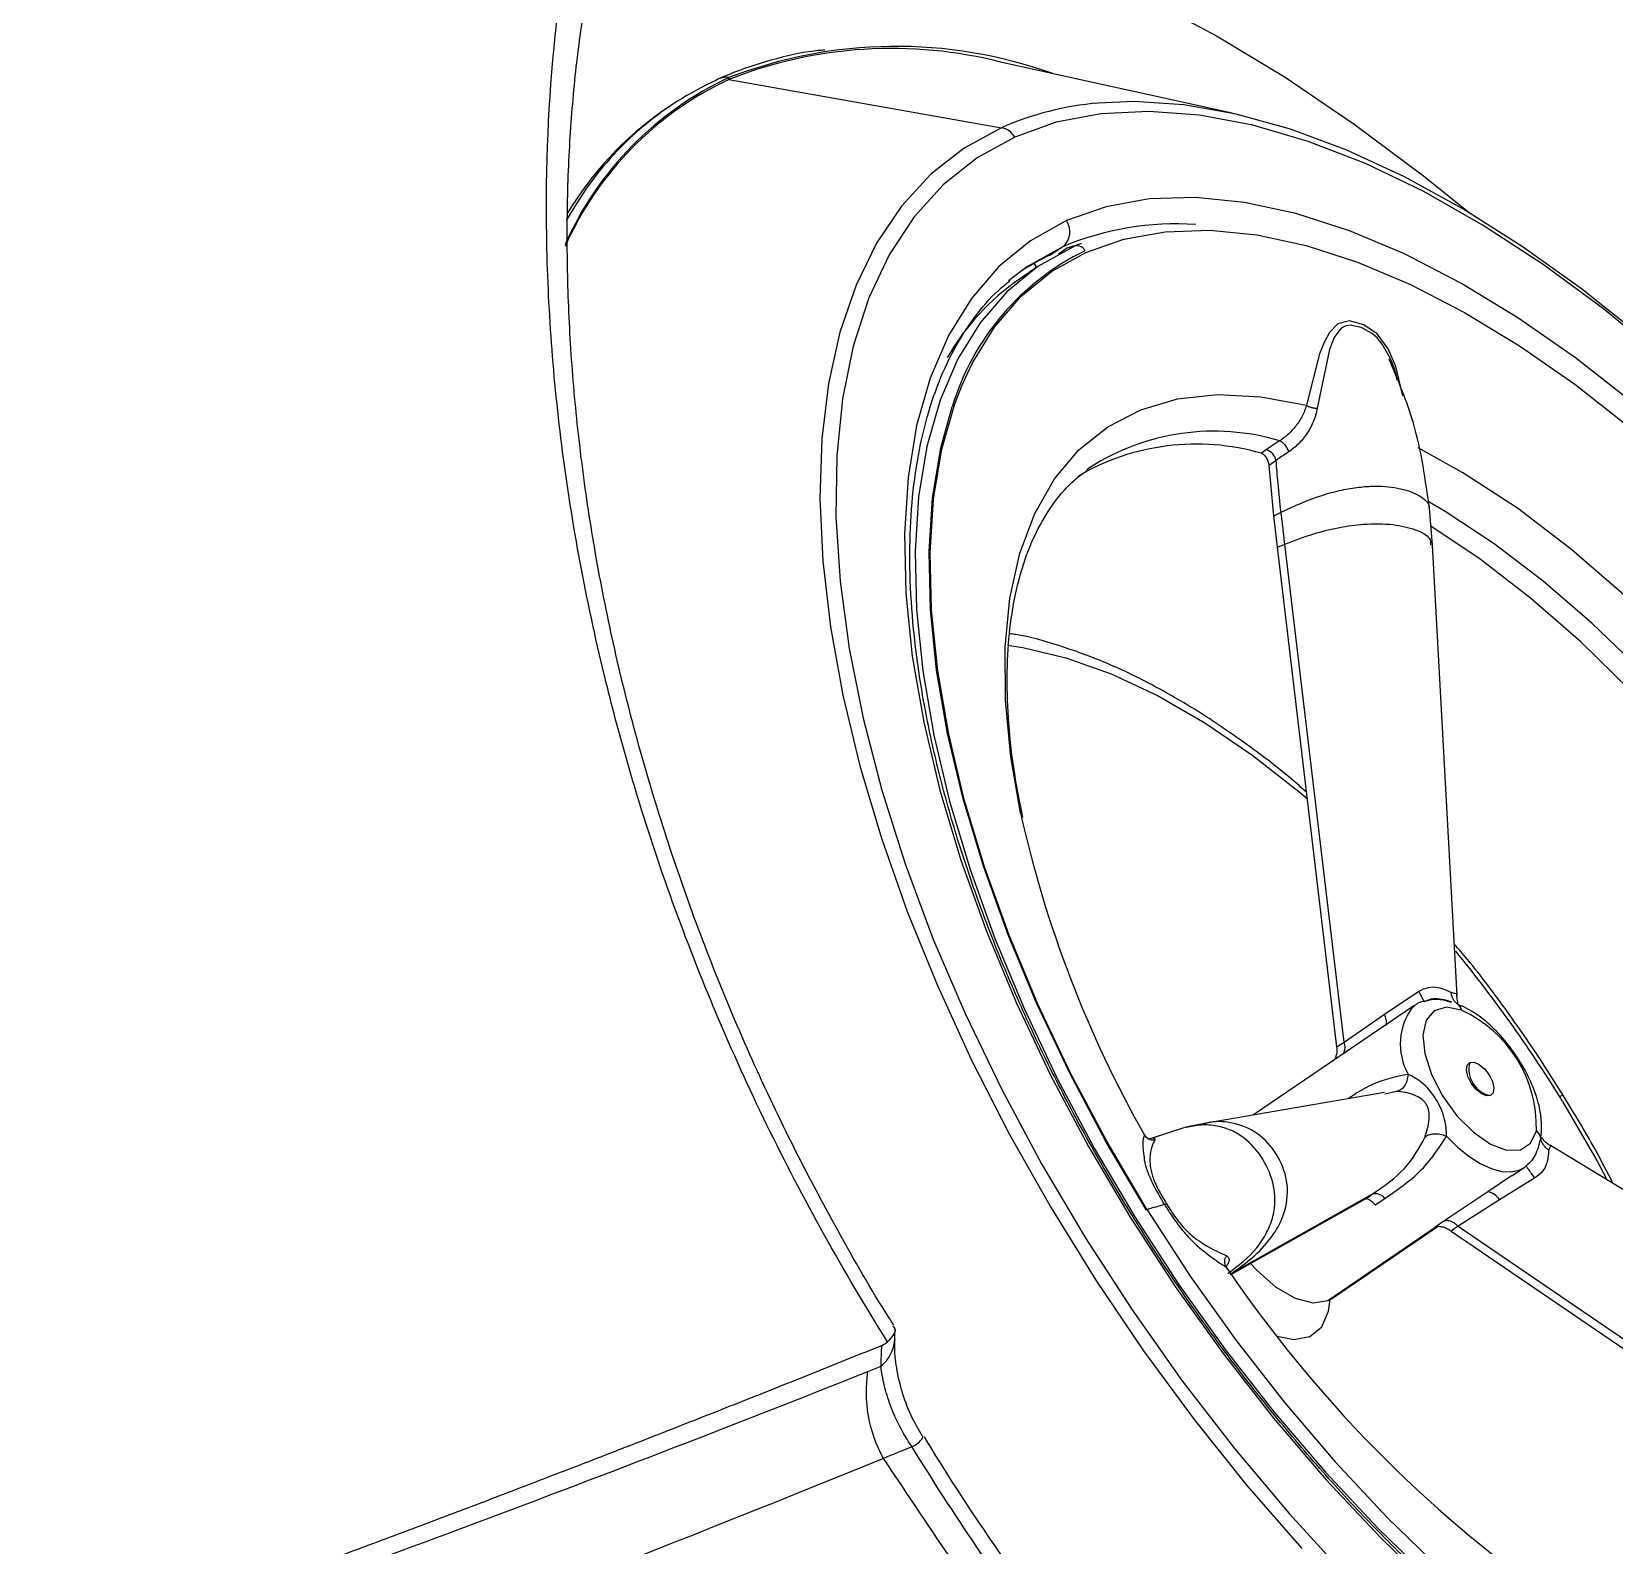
# Model space of a CAD drawing. Extents: x 527 to 611, y 788 to 934.
# Drawn here: x 537.171 to 540.353, y 820.616 to 823.659 of the extents above; entities that cross this region are included whole.
import ezdxf

# ---------------------------------------------------------------- set-up
doc = ezdxf.new("R2010")
doc.units = 0
doc.header["$MEASUREMENT"] = 0
doc.layers.add('1', color=4, linetype='Continuous')
doc.layers.add('GEOMETRY', color=4, linetype='Continuous', lineweight=25)

# ---------------------------------------------------------------- blocks, each defined once
blk = doc.blocks.new('2026_FLASH')
at = {"layer": 'GEOMETRY'}
for p, q in [((12.5055, 20.1811), (12.0421, 20.2833)), ((11.4932, 20.2488), (11.4934, 20.2526)), ((11.4932, 20.2488), (12.0415, 20.1519)), ((11.3723, 20.1936), (11.3625, 20.187)), ((12.1645, 19.9125), (12.1419, 19.8971)), ((12.1741, 19.9102), (12.1562, 19.898)), ((12.1741, 19.9102), (12.2029, 19.9197)), ((12.18, 19.9099), (12.1788, 19.9119)), ((12.1143, 19.8726), (12.0777, 19.8477)), ((12.111, 19.8818), (12.0825, 19.865)), ((12.1067, 19.8795), (12.1119, 19.871)), ((12.111, 19.8818), (12.107, 19.8791)), ((12.6007, 19.5225), (12.5744, 19.5048)), ((12.5744, 19.5048), (12.5637, 19.4972)), ((12.5937, 19.4829), (12.5795, 19.4729)), ((12.2185, 19.4682), (12.2128, 19.464)), ((12.5889, 19.3719), (12.5795, 19.4729)), ((12.5889, 19.3719), (12.6035, 19.3792)), ((12.9077, 19.3125), (12.9019, 19.3869)), ((12.5964, 19.309), (12.5889, 19.3719)), ((12.5964, 19.309), (12.6112, 19.315)), ((12.7159, 18.304), (12.5964, 19.309)), ((12.7302, 18.3138), (12.6112, 19.315)), ((12.9576, 18.4073), (12.9077, 19.3129)), ((12.8112, 18.3701), (12.8804, 18.416)), ((12.8704, 18.3869), (12.548, 18.1672)), ((12.7302, 18.3138), (12.8112, 18.3701)), ((12.9577, 18.3908), (12.9664, 18.386)), ((12.8114, 18.2127), (12.4495, 18.1502)), ((12.8356, 18.2145), (12.8123, 18.2088)), ((12.414, 18.1431), (12.3425, 18.12)), ((12.45, 18.1503), (12.4154, 18.1434)), ((12.327, 18.1294), (12.3288, 18.1269)), ((13.1265, 18.1341), (13.1252, 18.1204)), ((13.9648, 17.609), (13.1452, 18.1056)), ((13.067, 18.045), (13.0193, 18.0129)), ((13.0672, 18.0446), (13.0921, 18.0616)), ((13.0921, 18.0616), (13.0963, 18.0648)), ((13.0193, 18.0129), (12.9325, 17.9548)), ((13.1134, 18.04), (13.0424, 17.9968)), ((12.787, 18.0079), (12.5028, 17.8477)), ((12.7724, 17.9982), (12.5035, 17.8467)), ((12.7927, 17.9865), (12.8124, 17.9995)), ((13.0424, 17.9968), (12.9595, 17.9436)), ((12.9325, 17.9548), (12.9131, 17.9416)), ((12.9175, 17.9435), (12.6976, 17.7937)), ((12.705, 17.7978), (12.9171, 17.9424)), ((12.9452, 17.9338), (13.8155, 17.3409)), ((12.9595, 17.9436), (13.8265, 17.3529)), ((12.4932, 17.8615), (12.4958, 17.8569)), ((12.4965, 17.8573), (12.4945, 17.8592)), ((12.705, 17.7978), (12.6976, 17.7937))]:
    blk.add_line(p, q, dxfattribs=at)
at = {"layer": 'GEOMETRY', "flags": 128}
for points in [[(11.2235, 20.5193), (11.2738, 20.5426), (11.3702, 20.5755), (11.4732, 20.5965), (11.5824, 20.6055), (11.6973, 20.6025), (11.8173, 20.5875), (11.9419, 20.5605), (12.0705, 20.5218), (12.2024, 20.4714), (12.337, 20.4096), (12.4737, 20.3368), (12.6118, 20.2532), (12.7507, 20.1593), (12.8898, 20.0554), (12.9819, 19.9812)], [(13.3719, 19.6887), (13.2516, 19.7877), (13.1307, 19.8769), (13.0101, 19.9556), (12.8906, 20.0234), (12.773, 20.0798), (12.6582, 20.1244), (12.5468, 20.1569), (12.4397, 20.1771), (12.3376, 20.1848), (12.2411, 20.1801), (12.1511, 20.1628), (12.068, 20.1332)], [(13.327, 19.733), (13.2078, 19.828), (13.0883, 19.9134), (12.9693, 19.9887), (12.8515, 20.0533), (12.7357, 20.1068), (12.6227, 20.149), (12.5132, 20.1794), (12.4078, 20.1979), (12.3073, 20.2044), (12.2362, 20.2015)], [(12.0415, 20.1519), (11.9667, 20.1108), (11.8996, 20.0582), (11.8407, 19.9945), (11.7904, 19.9201), (11.7489, 19.8355), (11.7166, 19.7412), (11.6937, 19.6379), (11.6802, 19.5262), (11.6764, 19.4069), (11.6822, 19.2807), (11.6975, 19.1484), (11.7224, 19.0109), (11.7566, 18.8691), (11.7999, 18.7239), (11.852, 18.5763), (11.9125, 18.4272), (11.9812, 18.2775), (12.0575, 18.1283), (12.141, 17.9805), (12.2311, 17.8351), (12.3272, 17.693), (12.4287, 17.5551), (12.535, 17.4224), (12.6453, 17.2956)], [(12.068, 20.1332), (11.9924, 20.0914), (11.9248, 20.0377), (11.8658, 19.9725), (11.8157, 19.8963), (11.7748, 19.8096), (11.7435, 19.7128), (11.7219, 19.6068), (11.7102, 19.4923), (11.7085, 19.3699), (11.7168, 19.2406), (11.735, 19.1053), (11.763, 18.9648), (11.8007, 18.8201), (11.8477, 18.6722), (11.9037, 18.5222), (11.9684, 18.371), (12.0412, 18.2197), (12.1218, 18.0693), (12.2096, 17.9208), (12.3039, 17.7753), (12.4042, 17.6337), (12.5097, 17.4971), (12.6197, 17.3663), (12.7334, 17.2422)], [(11.1997, 20.0191), (11.186, 19.9983), (11.1662, 19.9653)], [(13.3106, 19.5985), (13.1953, 19.6893), (13.0798, 19.7699), (12.965, 19.8397), (12.8517, 19.8982), (12.7409, 19.9449), (12.6334, 19.9796), (12.5299, 20.0018), (12.4313, 20.0115), (12.3383, 20.0086), (12.2517, 19.9931), (12.1721, 19.9651)], [(12.1721, 19.9651), (12.1, 19.9248), (12.0361, 19.8726), (11.9809, 19.8088), (11.9347, 19.734), (11.8978, 19.6486), (11.8707, 19.5534), (11.8535, 19.449), (11.8463, 19.3363), (11.8492, 19.2161), (11.8621, 19.0894), (11.885, 18.957), (11.9177, 18.8201), (11.9599, 18.6795), (12.0113, 18.5366), (12.0716, 18.3922), (12.1402, 18.2475), (12.2166, 18.1036), (12.3003, 17.9616), (12.3907, 17.8226), (12.4869, 17.6877), (12.5884, 17.5578), (12.6943, 17.434), (12.8038, 17.3171), (12.9161, 17.2082)], [(11.9629, 19.6366), (11.983, 19.6791), (12.0274, 19.7511), (12.0804, 19.8123), (12.1418, 19.8625), (12.211, 19.9012), (12.2875, 19.928), (12.3707, 19.9429), (12.46, 19.9457), (12.5547, 19.9364), (12.6541, 19.915), (12.7574, 19.8818), (12.8639, 19.8369), (12.9726, 19.7807), (13.0829, 19.7136), (13.1939, 19.6362), (13.3046, 19.549), (13.4144, 19.4528), (13.5222, 19.3481), (13.6274, 19.2359), (13.7292, 19.1169), (13.8266, 18.9922), (13.9191, 18.8625), (14.0059, 18.729)], [(12.1847, 19.912), (12.1146, 19.8728), (12.0524, 19.822), (11.9986, 19.7599), (11.9536, 19.6871), (11.9178, 19.604), (11.8915, 19.5113), (11.8747, 19.4098), (11.8677, 19.3001), (11.8705, 19.1832), (11.8831, 19.0598), (11.9053, 18.931), (11.9371, 18.7978), (11.9782, 18.661), (12.0283, 18.5219), (12.0869, 18.3814), (12.1536, 18.2406), (12.228, 18.1006), (12.3095, 17.9625), (12.3974, 17.8272), (12.4911, 17.6959), (12.5898, 17.5695), (12.6929, 17.449), (12.7994, 17.3353), (12.9087, 17.2293)], [(12.1645, 19.9125), (12.0939, 19.8731), (12.0556, 19.8439)], [(12.8486, 19.6132), (12.8345, 19.6717), (12.8186, 19.7077), (12.7965, 19.7373), (12.7697, 19.7555), (12.741, 19.7634), (12.7179, 19.7574), (12.7009, 19.74), (12.69, 19.7201), (12.6811, 19.6974), (12.6547, 19.594), (12.6547, 19.594)], [(12.8233, 19.6874), (12.823, 19.6883), (12.8071, 19.717), (12.7975, 19.7288), (12.7869, 19.7381), (12.7645, 19.7501), (12.7423, 19.7548), (12.7323, 19.753), (12.7236, 19.7481), (12.7104, 19.7303), (12.7011, 19.7062), (12.6764, 19.5878), (12.6764, 19.5878)], [(12.3342, 17.9768), (12.2538, 18.1132), (12.1804, 18.2514), (12.1145, 18.3903), (12.0566, 18.529), (12.0072, 18.6663), (11.9667, 18.8013), (11.9353, 18.9328), (11.9133, 19.06), (11.9009, 19.1817), (11.8981, 19.2972), (11.905, 19.4054), (11.9216, 19.5057), (11.9476, 19.5971), (11.9629, 19.6366)], [(12.0797, 18.7745), (12.0601, 18.8871), (12.0493, 19.0008), (12.0487, 19.1075), (12.0585, 19.2063), (12.0785, 19.2963), (12.1085, 19.3764), (12.1482, 19.446), (12.1972, 19.5043), (12.2551, 19.5508), (12.3213, 19.585), (12.3951, 19.6066), (12.4758, 19.6153), (12.5626, 19.6111), (12.6547, 19.594)], [(12.3328, 17.9762), (12.2522, 18.1129), (12.1786, 18.2514), (12.1126, 18.3906), (12.0546, 18.5296), (12.0051, 18.6672), (11.9645, 18.8025), (11.933, 18.9343), (11.911, 19.0617), (11.8986, 19.1837), (11.8958, 19.2994), (11.9027, 19.4078), (11.9193, 19.5083), (11.9423, 19.591)], [(13.7849, 18.6124), (13.6984, 18.7442), (13.6054, 18.8711), (13.5067, 18.9917), (13.4036, 19.1048), (13.2971, 19.2091), (13.1884, 19.3035), (13.0787, 19.3869), (12.9691, 19.4584), (12.879, 19.5082)], [(14.0603, 17.5451), (14.06, 17.5617), (14.0525, 17.6677), (14.0355, 17.7795), (14.0092, 17.8958), (13.9737, 18.0157), (13.9295, 18.138), (13.8768, 18.2615), (13.8164, 18.385), (13.7486, 18.5075), (13.6741, 18.6277), (13.5937, 18.7444), (13.5081, 18.8567), (13.4182, 18.9634), (13.3247, 19.0635), (13.2286, 19.1561), (13.1307, 19.2403), (13.032, 19.3152), (12.9334, 19.3803), (12.8992, 19.4006)], [(14.0212, 17.5822), (14.0092, 17.6944), (13.987, 17.8122), (13.9549, 17.9343), (13.9133, 18.0595), (13.8626, 18.1866), (13.8033, 18.3143), (13.7359, 18.4413), (13.6612, 18.5662), (13.5799, 18.6879), (13.4929, 18.8051), (13.401, 18.9166), (13.3051, 19.0214), (13.2062, 19.1182), (13.1053, 19.2063), (13.0035, 19.2846), (12.9046, 19.3506)], [(12.0537, 19.1114), (12.0841, 19.1069), (12.1709, 19.0865), (12.2616, 19.0542), (12.355, 19.0104), (12.4503, 18.9554), (12.5465, 18.8899), (12.6426, 18.8145), (12.6566, 18.8027)], [(12.9665, 18.3781), (12.936, 18.3839), (12.9116, 18.3769), (12.8954, 18.3577), (12.8888, 18.328), (12.8924, 18.2905), (12.9059, 18.2484), (12.9282, 18.2056), (12.9571, 18.1658), (12.9902, 18.1325), (13.0245, 18.1088), (13.057, 18.0967), (13.0848, 18.0973), (13.1053, 18.1106), (13.1169, 18.1353)], [(12.7159, 18.304), (12.7239, 18.3095), (12.7302, 18.3138)], [(13.0245, 18.2063), (13.016, 18.2057), (13.0057, 18.2103), (12.9951, 18.2194), (12.9858, 18.2315), (12.9793, 18.2449), (12.9765, 18.2575), (12.9778, 18.2674), (12.9832, 18.273)], [(12.9832, 18.273), (12.9916, 18.2736), (13.002, 18.269), (13.0126, 18.2599), (13.0218, 18.2477), (13.0284, 18.2344), (13.0312, 18.2218), (13.0298, 18.2119), (13.0245, 18.2063)], [(13.1694, 18.1945), (13.2382, 18.0759), (13.2573, 18.0403)], [(12.9362, 18.1244), (12.9582, 18.1027), (12.9809, 18.0843), (13.0036, 18.0697), (13.0257, 18.0595), (13.0466, 18.0537), (13.0656, 18.0527), (13.0823, 18.0564), (13.0921, 18.0616)], [(12.7724, 17.9982), (12.7805, 18.0036), (12.787, 18.0079)], [(12.3342, 17.9768), (12.421, 17.8433), (12.5135, 17.7136), (12.6109, 17.5889), (12.7126, 17.4699), (12.8178, 17.3577), (12.9257, 17.253), (13.0355, 17.1568), (13.1462, 17.0696), (13.2572, 16.9922), (13.3675, 16.9251), (13.4762, 16.8689), (13.5827, 16.824), (13.686, 16.7907), (13.7854, 16.7694), (13.8801, 16.7601), (13.9314, 16.7601)], [(12.9595, 17.9436), (12.9515, 17.9381), (12.9452, 17.9338)], [(12.6976, 17.7937), (12.668, 17.789), (12.6325, 17.7982), (12.5938, 17.8206), (12.5552, 17.8543), (12.5421, 17.8685)], [(12.5954, 17.7227), (12.6295, 17.716), (12.6617, 17.7218), (12.6855, 17.7412), (12.6992, 17.7729), (12.7021, 17.796)]]:
    blk.add_lwpolyline(points, dxfattribs=at)
at = {"layer": 'GEOMETRY'}
for centre, radius, start, end in [((11.8208, 19.4198), 0.8914, 75.6253, 111.5682), ((11.8299, 19.3816), 0.9337, 70.3023, 111.124), ((11.7768, 19.6451), 0.6704, 115.0133, 156.0382), ((11.7764, 19.6419), 0.6697, 115.0154, 156.086), ((11.7344, 19.6619), 0.6431, 114.4123, 146.2513), ((11.4872, 20.2199), 0.0333, 79.3925, 123.9817), ((11.7456, 19.6348), 0.6721, 124.7521, 149.2973), ((12.2883, 19.5895), 0.6142, 94.8704, 113.6924), ((12.0336, 20.1128), 0.0399, 30.6479, 78.5342), ((12.1401, 19.9428), 0.0389, 308.7157, 34.8938), ((12.3924, 19.3733), 0.5854, 86.1146, 112.9144), ((12.4368, 19.4404), 0.517, 116.11, 163.0596), ((12.334, 19.4699), 0.4684, 114.2189, 118.4315), ((12.1935, 19.8968), 0.0176, 26.4331, 120.1889), ((12.3578, 19.444), 0.4914, 124.7522, 149.972), ((12.4687, 19.0793), 0.4625, 73.414, 122.758), ((12.4332, 19.0458), 0.4701, 73.8551, 120.4684), ((12.5623, 19.4747), 0.0325, 14.6865, 68.1132), ((14.3739, 19.2851), 2.3503, 192.5475, 209.5249), ((10.8345, 16.7614), 2.7397, 31.7666, 39.2989), ((12.968, 18.3098), 0.1248, 142.3134, 209.2259), ((12.8581, 18.143), 0.2588, 358.2962, 65.259), ((12.7066, 18.3037), 0.0257, 328.0568, 22.995), ((13.0355, 18.259), 0.0542, 164.9811, 212.3335), ((13.0324, 18.2552), 0.0495, 210.5134, 260.8632), ((13.1704, 18.1951), 0.0109, 83.9833, 127.7448), ((10.8411, 16.765), 2.7321, 31.5486, 31.7755), ((13.0142, 17.981), 0.0323, 29.1892, 80.9551), ((12.4873, 17.5188), 0.4829, 104.1601, 108.4771), ((12.3615, 18.0102), 0.0244, 288.1366, 298.663), ((12.7935, 17.9848), 0.024, 37.884, 105.8453), ((12.3395, 17.9615), 0.0162, 108.9678, 114.3814), ((14.6453, 19.3188), 2.599, 214.1038, 234.8861), ((11.7496, 17.7217), 0.0775, 309.8389, 355.649), ((11.8335, 17.5565), 0.0629, 296.3859, 322.7921)]:
    blk.add_arc(centre, radius, start, end, dxfattribs=at)
for points, knots in [([(22.0673, 12.6837), (22.0633, 12.6948), (22.0552, 12.7171), (22.0427, 12.751), (22.0299, 12.7853), (22.0167, 12.8199), (22.0031, 12.855), (21.9892, 12.8904), (21.9749, 12.9263), (21.946, 12.9979), (21.9008, 13.106), (21.8141, 13.3031), (21.6953, 13.5537), (21.5312, 13.8685), (21.3463, 14.192), (21.1354, 14.5305), (20.9018, 14.8767), (20.6173, 15.2697), (20.2762, 15.7083), (19.8727, 16.1941), (19.4819, 16.6394), (19.1142, 17.0424), (18.7797, 17.3986), (18.4375, 17.7536), (18.0902, 18.1052), (17.7382, 18.4533), (17.3825, 18.7965), (17.0259, 19.1318), (16.6222, 19.5004), (16.1762, 19.8923), (15.6904, 20.2962), (15.2531, 20.6361), (14.8623, 20.9185), (14.518, 21.1498), (14.1804, 21.3585), (13.8589, 21.5404), (13.5463, 21.7014), (13.2984, 21.8175), (13.1032, 21.9026), (12.989, 21.9501), (12.9038, 21.9842), (12.8472, 22.0064), (12.7917, 22.0276), (12.7375, 22.0479), (12.702, 22.0608), (12.6843, 22.0672)], [0, 0, 0, 0, 0.003847, 0.007719, 0.011616, 0.015536, 0.019482, 0.023452, 0.027447, 0.031466, 0.047253, 0.062938, 0.094861, 0.125497, 0.157333, 0.18811, 0.219602, 0.250699, 0.291698, 0.333286, 0.375767, 0.406605, 0.438001, 0.469012, 0.50038, 0.53185, 0.562999, 0.59438, 0.625247, 0.6679, 0.709493, 0.750303, 0.781218, 0.812575, 0.84329, 0.87534, 0.905692, 0.937544, 0.953077, 0.968703, 0.975133, 0.981478, 0.987738, 0.993912, 1, 1, 1, 1]), ([(11.8125, 17.7115), (11.7676, 17.7826), (11.7248, 17.8549), (11.6439, 18.0001), (11.6058, 18.0733), (11.4979, 18.2945), (11.4348, 18.444), (11.3529, 18.671), (11.3278, 18.7471), (11.2932, 18.862), (11.2823, 18.9003), (11.2616, 18.9766), (11.2518, 19.0146), (11.2059, 19.204), (11.1783, 19.3534), (11.1495, 19.5741), (11.1421, 19.647), (11.1314, 19.7917), (11.1282, 19.8636), (11.1247, 20.0741), (11.1307, 20.2084), (11.1511, 20.4002), (11.1598, 20.4625), (11.1758, 20.5535), (11.1815, 20.5834), (11.1941, 20.6423), (11.2008, 20.6714), (11.2366, 20.8131), (11.272, 20.9167), (11.3347, 21.0569), (11.3572, 21.1011), (11.3934, 21.1636), (11.4059, 21.1838), (11.4316, 21.2228), (11.445, 21.2417), (11.5131, 21.3322), (11.5727, 21.3919), (11.7017, 21.4872), (11.7712, 21.5227), (11.8647, 21.5519), (11.8838, 21.5569), (11.9223, 21.5654), (11.9417, 21.5689), (12.0007, 21.577), (12.0408, 21.5792), (12.1639, 21.5771), (12.2494, 21.5639), (12.3613, 21.5329), (12.3839, 21.526), (12.4296, 21.5107), (12.4528, 21.5023), (12.5228, 21.475), (12.5699, 21.4542), (12.7126, 21.3841), (12.8097, 21.3274), (13.0083, 21.1947), (13.1098, 21.1187), (13.214, 21.033)], [0, 0, 0, 0, 0.03125, 0.03125, 0.0625, 0.0625, 0.125, 0.125, 0.15625, 0.15625, 0.171875, 0.171875, 0.1875, 0.1875, 0.25, 0.25, 0.28125, 0.28125, 0.3125, 0.3125, 0.375, 0.375, 0.40625, 0.40625, 0.421875, 0.421875, 0.4375, 0.4375, 0.5, 0.5, 0.53125, 0.53125, 0.546875, 0.546875, 0.5625, 0.5625, 0.625, 0.625, 0.6875, 0.6875, 0.703125, 0.703125, 0.71875, 0.71875, 0.75, 0.75, 0.8125, 0.8125, 0.828125, 0.828125, 0.84375, 0.84375, 0.875, 0.875, 0.9375, 0.9375, 1, 1, 1, 1]), ([(13.214, 21.033), (13.3258, 20.9382), (13.4394, 20.8367), (13.6685, 20.6196), (13.7839, 20.5039), (13.9283, 20.3496), (13.9572, 20.3182), (14.015, 20.2544), (14.044, 20.222), (14.1299, 20.1241), (14.1864, 20.0576), (14.3534, 19.8547), (14.4616, 19.7147), (14.6168, 19.4964), (14.6674, 19.4222), (14.7417, 19.3088), (14.7661, 19.2707), (14.8139, 19.1945), (14.8374, 19.1563), (14.9527, 18.9648), (15.0382, 18.8102), (15.1572, 18.5766), (15.1953, 18.4985), (15.2503, 18.381), (15.2683, 18.3417), (15.3034, 18.2635), (15.3205, 18.2245), (15.4039, 18.0306), (15.4638, 17.8781), (15.5181, 17.7291)], [0, 0, 0, 0, 0.125, 0.125, 0.25, 0.25, 0.28125, 0.28125, 0.3125, 0.3125, 0.375, 0.375, 0.5, 0.5, 0.5625, 0.5625, 0.59375, 0.59375, 0.625, 0.625, 0.75, 0.75, 0.8125, 0.8125, 0.84375, 0.84375, 0.875, 0.875, 1, 1, 1, 1]), ([(11.8251, 17.7445), (11.8214, 17.7501), (11.7815, 17.812), (11.7119, 17.934), (11.6181, 18.1103), (11.5335, 18.2901), (11.4572, 18.4721), (11.3896, 18.6559), (11.3308, 18.8404), (11.2811, 19.0241), (11.2407, 19.2055), (11.2096, 19.3835), (11.1871, 19.5581), (11.1731, 19.7293), (11.1672, 19.896), (11.1692, 20.0568), (11.1789, 20.2103), (11.1956, 20.3553), (11.2189, 20.4907), (11.2481, 20.6155), (11.2824, 20.7289), (11.3209, 20.8308), (11.3631, 20.9192), (11.3935, 20.9751), (11.4098, 20.9979), (11.4107, 20.9991)], [0, 0, 0, 0, 0.0048233, 0.053025, 0.1013959, 0.1496514, 0.1981531, 0.2468403, 0.2956008, 0.3442799, 0.3927586, 0.4406419, 0.4884944, 0.5366015, 0.584801, 0.6328706, 0.6806371, 0.7279461, 0.7746667, 0.8207002, 0.8659885, 0.9105244, 0.9543634, 0.997643, 1, 1, 1, 1]), ([(15.263, 17.6875), (15.2128, 17.8279), (15.1578, 17.971), (15.0358, 18.2609), (14.9689, 18.4078), (14.8764, 18.5931), (14.8574, 18.6302), (14.8185, 18.7047), (14.7986, 18.742), (14.738, 18.8531), (14.6962, 18.9263), (14.5667, 19.1437), (14.4749, 19.2853), (14.3281, 19.4925), (14.2777, 19.5607), (14.1741, 19.6955), (14.1216, 19.7611), (13.9629, 19.9536), (13.8551, 20.0756), (13.6913, 20.25), (13.6363, 20.3066), (13.5535, 20.3895), (13.5258, 20.4168), (13.4707, 20.4703), (13.4433, 20.4965), (13.3066, 20.6254), (13.1989, 20.7211), (13.0939, 20.8102)], [0, 0, 0, 0, 0.125, 0.125, 0.25, 0.25, 0.28125, 0.28125, 0.3125, 0.3125, 0.375, 0.375, 0.5, 0.5, 0.5625, 0.5625, 0.625, 0.625, 0.75, 0.75, 0.8125, 0.8125, 0.84375, 0.84375, 0.875, 0.875, 1, 1, 1, 1]), ([(11.6861, 20.308), (11.6814, 20.3076), (11.6434, 20.3047), (11.5789, 20.289), (11.5138, 20.2679), (11.4804, 20.2533), (11.4736, 20.2503)], [0, 0, 0, 0, 0.060585, 0.491926, 0.895433, 1, 1, 1, 1]), ([(14.1246, 16.758), (14.1131, 16.7531), (14.0788, 16.7388), (14.017, 16.7226), (13.9373, 16.7134), (13.8523, 16.715), (13.7626, 16.7272), (13.6687, 16.7499), (13.5713, 16.7831), (13.4709, 16.8264), (13.3682, 16.8797), (13.2638, 16.9428), (13.1586, 17.0151), (13.0531, 17.0963), (12.9482, 17.1858), (12.8446, 17.283), (12.7429, 17.3874), (12.644, 17.4981), (12.5484, 17.6145), (12.4568, 17.7358), (12.3698, 17.8611), (12.2881, 17.9896), (12.2122, 18.1205), (12.1425, 18.2528), (12.0796, 18.3857), (12.0238, 18.5182), (11.9756, 18.6494), (11.9353, 18.7785), (11.903, 18.9045), (11.879, 19.0266), (11.8634, 19.144), (11.8563, 19.2557), (11.8576, 19.3611), (11.8673, 19.4595), (11.8851, 19.5502), (11.9109, 19.6326), (11.9444, 19.7065), (11.9858, 19.7708), (12.024, 19.8171), (12.0508, 19.8382), (12.0589, 19.8446)], [0, 0, 0, 0, 0.014081, 0.041865, 0.069435, 0.096745, 0.123863, 0.150867, 0.177816, 0.204748, 0.23168, 0.258626, 0.285592, 0.312578, 0.339584, 0.366608, 0.393646, 0.420697, 0.447757, 0.474823, 0.501893, 0.528964, 0.556032, 0.583095, 0.61015, 0.637194, 0.664225, 0.691237, 0.71823, 0.745199, 0.772144, 0.799063, 0.825961, 0.852848, 0.879738, 0.906662, 0.93367, 0.960835, 0.988237, 1, 1, 1, 1]), ([(12.9021, 19.3848), (12.894, 19.4434), (12.8794, 19.5485), (12.8388, 19.6442), (12.8208, 19.6865)], [0, 0, 0, 0, 0.558274, 1, 1, 1, 1]), ([(12.8368, 19.6444), (12.8362, 19.6484), (12.8341, 19.6633), (12.8278, 19.6772), (12.8233, 19.6874)], [0, 0, 0, 0, 0.271556, 1, 1, 1, 1]), ([(12.6547, 19.594), (12.6522, 19.5867), (12.6473, 19.5722), (12.6336, 19.5519), (12.6177, 19.5345), (12.6062, 19.5263), (12.6007, 19.5225)], [0, 0, 0, 0, 0.265512, 0.525913, 0.775992, 1, 1, 1, 1]), ([(12.6764, 19.5878), (12.6742, 19.5788), (12.6698, 19.561), (12.6557, 19.5362), (12.6384, 19.5148), (12.6252, 19.5049), (12.6187, 19.5001)], [0, 0, 0, 0, 0.267638, 0.526359, 0.768608, 1, 1, 1, 1]), ([(12.6547, 19.594), (12.6561, 19.5932), (12.6588, 19.5916), (12.6644, 19.5896), (12.6706, 19.5882), (12.6745, 19.5879), (12.6764, 19.5878)], [0, 0, 0, 0, 0.243848, 0.499997, 0.756147, 1, 1, 1, 1]), ([(12.6007, 19.5225), (12.6015, 19.5222), (12.603, 19.5216), (12.6056, 19.5198), (12.6084, 19.5173), (12.6112, 19.5142), (12.6137, 19.5107), (12.6159, 19.507), (12.6176, 19.5034), (12.6184, 19.5011), (12.6187, 19.5001)], [0, 0, 0, 0, 0.115116, 0.238301, 0.367522, 0.499988, 0.632456, 0.761682, 0.884876, 1, 1, 1, 1]), ([(12.5795, 19.4729), (12.5794, 19.4743), (12.5791, 19.477), (12.578, 19.4811), (12.5763, 19.4851), (12.5741, 19.4888), (12.5717, 19.492), (12.569, 19.4946), (12.5663, 19.4964), (12.5644, 19.4969), (12.5635, 19.4971)], [0, 0, 0, 0, 0.130545, 0.254574, 0.378064, 0.50711, 0.634341, 0.754715, 0.874481, 1, 1, 1, 1]), ([(12.6187, 19.5001), (12.614, 19.4969), (12.6055, 19.4913), (12.5973, 19.4855), (12.5937, 19.4829)], [0, 0, 0, 0, 0.55197, 1, 1, 1, 1]), ([(12.6035, 19.3792), (12.6014, 19.3986), (12.5974, 19.4334), (12.5949, 19.4677), (12.5937, 19.4829)], [0, 0, 0, 0, 0.556579, 1, 1, 1, 1]), ([(12.0844, 18.7651), (12.0785, 18.7945), (12.0655, 18.8595), (12.0551, 18.9541), (12.0515, 19.0486), (12.0561, 19.1358), (12.0684, 19.2151), (12.088, 19.2859), (12.1144, 19.3479), (12.1478, 19.4007), (12.1809, 19.4396), (12.2055, 19.4571), (12.2145, 19.4635)], [0, 0, 0, 0, 0.087585, 0.193112, 0.298358, 0.403378, 0.508318, 0.613386, 0.719083, 0.826249, 0.936056, 1, 1, 1, 1]), ([(12.6035, 19.3792), (12.6304, 19.3915), (12.6677, 19.4087), (12.7237, 19.4236), (12.759, 19.4296), (12.7911, 19.4318), (12.8286, 19.4302), (12.8675, 19.4213), (12.8928, 19.406), (12.9016, 19.3935), (12.9013, 19.388), (12.9012, 19.3868)], [0, 0, 0, 0, 0.260962, 0.362961, 0.451893, 0.532345, 0.608266, 0.755635, 0.903004, 0.978925, 1, 1, 1, 1]), ([(12.6112, 19.315), (12.6097, 19.3269), (12.6072, 19.3483), (12.6047, 19.3697), (12.6035, 19.3792)], [0, 0, 0, 0, 0.559371, 1, 1, 1, 1]), ([(12.6112, 19.315), (12.6299, 19.3221), (12.6637, 19.335), (12.7179, 19.3486), (12.7729, 19.3564), (12.8293, 19.3559), (12.875, 19.3447), (12.9043, 19.3296), (12.9043, 19.3174), (12.9043, 19.3125)], [0, 0, 0, 0, 0.18612, 0.335474, 0.45819, 0.613773, 0.759158, 0.904543, 1, 1, 1, 1]), ([(12.6551, 18.8156), (12.6448, 18.8247), (12.6037, 18.861), (12.5305, 18.9161), (12.4364, 18.9801), (12.3426, 19.034), (12.2496, 19.0785), (12.1585, 19.1113), (12.0943, 19.13), (12.0616, 19.1341), (12.0574, 19.1346)], [0, 0, 0, 0, 0.051639, 0.205216, 0.359069, 0.513238, 0.667742, 0.822544, 0.977467, 1, 1, 1, 1]), ([(13.1716, 18.206), (13.1592, 18.2257), (13.1232, 18.2828), (13.0592, 18.3748), (12.9979, 18.4572), (12.9608, 18.5009), (12.9518, 18.5115)], [0, 0, 0, 0, 0.1853066, 0.536839, 0.8884913, 1, 1, 1, 1]), ([(12.8804, 18.416), (12.8868, 18.4192), (12.899, 18.4252), (12.9185, 18.4247), (12.9319, 18.42), (12.9405, 18.4159), (12.9439, 18.4146), (12.9456, 18.4139)], [0, 0, 0, 0, 0.296114, 0.561031, 0.7949, 0.900218, 1, 1, 1, 1]), ([(12.8938, 18.3961), (12.8885, 18.3952), (12.8792, 18.3936), (12.8725, 18.3872), (12.8696, 18.3845)], [0, 0, 0, 0, 0.574302, 1, 1, 1, 1]), ([(12.8912, 18.3957), (12.8908, 18.3965), (12.8898, 18.3983), (12.8859, 18.4055), (12.8822, 18.4126), (12.8804, 18.416)], [0, 0, 0, 0, 0.275335, 0.648673, 1, 1, 1, 1]), ([(12.8911, 18.3952), (12.8958, 18.3973), (12.9055, 18.4018), (12.923, 18.4015), (12.937, 18.3979), (12.9443, 18.3954), (12.9462, 18.3948)], [0, 0, 0, 0, 0.26293, 0.546283, 0.881588, 1, 1, 1, 1]), ([(12.8916, 18.3952), (12.8965, 18.3968), (12.907, 18.4004), (12.9271, 18.4001), (12.9387, 18.3962), (12.9457, 18.3939)], [0, 0, 0, 0, 0.251996, 0.548226, 1, 1, 1, 1]), ([(12.9578, 18.3908), (12.9561, 18.392), (12.9527, 18.3945), (12.9491, 18.4002), (12.9465, 18.4066), (12.9459, 18.4115), (12.9456, 18.4139)], [0, 0, 0, 0, 0.258124, 0.514563, 0.763477, 1, 1, 1, 1]), ([(12.9456, 18.4139), (12.9471, 18.4134), (12.9501, 18.4124), (12.9544, 18.4115), (12.9571, 18.4112), (12.9567, 18.4081), (12.9566, 18.4072)], [0, 0, 0, 0, 0.1879366, 0.3862924, 0.8266554, 1, 1, 1, 1]), ([(12.9585, 18.3918), (12.9588, 18.392), (12.9598, 18.3925), (12.9577, 18.3988), (12.9572, 18.405), (12.957, 18.4091)], [0, 0, 0, 0, 0.13332, 0.435628, 1, 1, 1, 1]), ([(12.8126, 18.3466), (12.8135, 18.3472), (12.8155, 18.3485), (12.816, 18.3538), (12.8147, 18.3611), (12.8123, 18.3671), (12.8112, 18.3701)], [0, 0, 0, 0, 0.244749, 0.499999, 0.75525, 1, 1, 1, 1]), ([(12.9665, 18.3781), (12.9655, 18.3808), (12.9636, 18.3862), (12.9597, 18.3892), (12.9577, 18.3908)], [0, 0, 0, 0, 0.5, 1, 1, 1, 1]), ([(13.1274, 18.1343), (13.1273, 18.1462), (13.127, 18.1713), (13.115, 18.2134), (13.0953, 18.2572), (13.0686, 18.2993), (13.0369, 18.3366), (13.0024, 18.3676), (12.9786, 18.3805), (12.9669, 18.3868)], [0, 0, 0, 0, 0.132309, 0.278788, 0.424465, 0.569032, 0.713632, 0.859309, 1, 1, 1, 1]), ([(12.7066, 18.275), (12.7083, 18.2763), (12.7117, 18.2789), (12.7149, 18.2857), (12.7166, 18.2942), (12.7162, 18.3007), (12.7159, 18.304)], [0, 0, 0, 0, 0.245294, 0.496907, 0.750098, 1, 1, 1, 1]), ([(12.8591, 18.2489), (12.8345, 18.2439), (12.7929, 18.2355), (12.7542, 18.2104), (12.7385, 18.2001)], [0, 0, 0, 0, 0.593813, 1, 1, 1, 1]), ([(12.8591, 18.2489), (12.8584, 18.2446), (12.857, 18.2357), (12.8515, 18.2246), (12.844, 18.2167), (12.8384, 18.2152), (12.8356, 18.2145)], [0, 0, 0, 0, 0.2424081, 0.5000189, 0.7576184, 1, 1, 1, 1]), ([(12.9362, 18.1244), (12.936, 18.1301), (12.9357, 18.1409), (12.9313, 18.1674), (12.9167, 18.1999), (12.894, 18.2274), (12.8728, 18.2423), (12.8638, 18.2466), (12.8591, 18.2489)], [0, 0, 0, 0, 0.117226, 0.224254, 0.501758, 0.778233, 0.884254, 1, 1, 1, 1]), ([(12.8928, 18.1221), (12.8947, 18.1279), (12.8981, 18.1388), (12.9015, 18.158), (12.9014, 18.1724), (12.8989, 18.1823), (12.8958, 18.1889), (12.8913, 18.1947), (12.8833, 18.2015), (12.8704, 18.2082), (12.8519, 18.2133), (12.8413, 18.2141), (12.8356, 18.2145)], [0, 0, 0, 0, 0.1480957, 0.2805837, 0.3975205, 0.4501636, 0.5000093, 0.5498604, 0.6025108, 0.7194277, 0.8519098, 1, 1, 1, 1]), ([(13.2714, 18.0291), (13.2594, 18.0524), (13.2287, 18.112), (13.1932, 18.1703), (13.1716, 18.206)], [0, 0, 0, 0, 0.389505, 1, 1, 1, 1]), ([(12.4965, 17.8487), (12.5173, 17.8643), (12.5481, 17.8875), (12.5755, 17.93), (12.5881, 17.9623), (12.5923, 17.9939), (12.5886, 18.0338), (12.5693, 18.0798), (12.537, 18.1171), (12.5035, 18.1373), (12.474, 18.1464), (12.4427, 18.1485), (12.4223, 18.1442), (12.4125, 18.1422)], [0, 0, 0, 0, 0.17851, 0.264948, 0.340312, 0.408491, 0.47283, 0.597717, 0.722604, 0.786943, 0.855122, 0.930487, 1, 1, 1, 1]), ([(12.5011, 17.8468), (12.5199, 17.8602), (12.5539, 17.8844), (12.5914, 17.9285), (12.6154, 17.9778), (12.6192, 18.0346), (12.5969, 18.0897), (12.5576, 18.1342), (12.5062, 18.1535), (12.4685, 18.1551), (12.452, 18.1502), (12.45, 18.1496)], [0, 0, 0, 0, 0.155134, 0.279623, 0.381909, 0.51159, 0.63277, 0.75395, 0.883631, 0.985917, 1, 1, 1, 1]), ([(12.3288, 18.1269), (12.3272, 18.1223), (12.3243, 18.114), (12.3269, 18.0922), (12.3281, 18.0826)], [0, 0, 0, 0, 0.559456, 1, 1, 1, 1]), ([(12.3354, 18.1194), (12.3356, 18.1195), (12.3367, 18.1202), (12.3325, 18.1216), (12.3292, 18.1272), (12.3277, 18.1298)], [0, 0, 0, 0, 0.082543, 0.57356, 1, 1, 1, 1]), ([(12.3288, 18.1269), (12.3299, 18.1254), (12.3322, 18.1222), (12.3373, 18.1188), (12.3434, 18.1169), (12.3477, 18.1174), (12.3498, 18.1176)], [0, 0, 0, 0, 0.230507, 0.481406, 0.742285, 1, 1, 1, 1]), ([(12.3363, 18.1183), (12.3376, 18.1188), (12.3439, 18.1213), (12.3498, 18.1211), (12.3498, 18.1188), (12.3498, 18.1176)], [0, 0, 0, 0, 0.11405, 0.551623, 1, 1, 1, 1]), ([(12.3498, 18.1176), (12.3454, 18.1086), (12.3399, 18.0975), (12.3397, 18.0659), (12.3432, 18.0485), (12.3497, 18.0316), (12.3586, 18.013), (12.3674, 17.9985), (12.3732, 17.9888)], [0, 0, 0, 0, 0.508344, 0.632688, 0.7544, 0.814907, 0.875785, 1, 1, 1, 1]), ([(12.787, 18.0079), (12.8103, 18.0241), (12.856, 18.0558), (12.8808, 18.1004), (12.8929, 18.1221)], [0, 0, 0, 0, 0.511492, 1, 1, 1, 1]), ([(12.8124, 17.9995), (12.84, 18.0187), (12.8903, 18.0536), (12.9219, 18.1024), (12.9362, 18.1244)], [0, 0, 0, 0, 0.549607, 1, 1, 1, 1]), ([(12.9362, 18.1244), (12.932, 18.1258), (12.9234, 18.1286), (12.9104, 18.1293), (12.8994, 18.1273), (12.895, 18.1238), (12.8929, 18.1221)], [0, 0, 0, 0, 0.242376, 0.499967, 0.757577, 1, 1, 1, 1]), ([(13.1252, 18.1204), (13.1229, 18.1105), (13.1197, 18.0964), (13.1083, 18.0755), (13.1001, 18.0682), (13.0963, 18.0648)], [0, 0, 0, 0, 0.560422, 0.796503, 1, 1, 1, 1]), ([(13.1456, 18.1049), (13.1409, 18.1083), (13.1337, 18.1136), (13.1275, 18.1216), (13.126, 18.1221), (13.1252, 18.1224)], [0, 0, 0, 0, 0.4858224, 0.7481525, 1, 1, 1, 1]), ([(13.1253, 18.1204), (13.1258, 18.1181), (13.1268, 18.1135), (13.1306, 18.1071), (13.1356, 18.1014), (13.1399, 18.0984), (13.1419, 18.097)], [0, 0, 0, 0, 0.258124, 0.514563, 0.763477, 1, 1, 1, 1]), ([(12.3281, 18.0826), (12.3281, 18.0803), (12.3284, 18.0736), (12.3343, 18.0543), (12.347, 18.0243), (12.3608, 18.0011), (12.3691, 17.987)], [0, 0, 0, 0, 0.1406885, 0.4147769, 0.6453508, 1, 1, 1, 1]), ([(13.1419, 18.097), (13.1417, 18.0954), (13.1411, 18.0921), (13.1405, 18.0832), (13.1384, 18.0698), (13.1299, 18.0524), (13.1191, 18.0443), (13.1134, 18.04)], [0, 0, 0, 0, 0.099791, 0.205116, 0.438948, 0.703875, 1, 1, 1, 1]), ([(13.145, 18.1051), (13.1451, 18.1051), (13.1468, 18.105), (13.1449, 18.1039), (13.1431, 18.1009), (13.1423, 18.0983), (13.1419, 18.097)], [0, 0, 0, 0, 0.050216, 0.556217, 0.784099, 1, 1, 1, 1]), ([(13.0963, 18.0648), (13.0963, 18.0645), (13.0965, 18.0641), (13.1002, 18.0586), (13.1059, 18.0504), (13.1109, 18.0434), (13.1134, 18.04)], [0, 0, 0, 0, 0.242408, 0.500019, 0.757619, 1, 1, 1, 1]), ([(12.3691, 17.987), (12.3737, 17.9799), (12.3837, 17.964), (12.402, 17.9387), (12.4228, 17.9152), (12.4399, 17.8993), (12.4475, 17.8938), (12.4502, 17.8919)], [0, 0, 0, 0, 0.162391, 0.359589, 0.601201, 0.862674, 1, 1, 1, 1]), ([(12.3732, 17.9888), (12.3794, 17.9791), (12.3885, 17.9647), (12.4018, 17.9475), (12.415, 17.9326), (12.4307, 17.919), (12.4638, 17.8975), (12.4807, 17.8901), (12.4943, 17.8842)], [0, 0, 0, 0, 0.12422, 0.185097, 0.245597, 0.367311, 0.491637, 1, 1, 1, 1]), ([(12.7927, 17.9865), (12.7906, 17.9886), (12.7864, 17.993), (12.7806, 17.997), (12.7756, 17.9992), (12.7735, 17.9985), (12.7724, 17.9982)], [0, 0, 0, 0, 0.248129, 0.497083, 0.747662, 1, 1, 1, 1]), ([(12.9325, 17.9548), (12.9343, 17.9552), (12.938, 17.956), (12.945, 17.954), (12.9524, 17.95), (12.9572, 17.9457), (12.9595, 17.9436)], [0, 0, 0, 0, 0.247788, 0.503054, 0.756711, 1, 1, 1, 1]), ([(12.9452, 17.9338), (12.9423, 17.9356), (12.9364, 17.9393), (12.9276, 17.9423), (12.9195, 17.9433), (12.9153, 17.9422), (12.9131, 17.9416)], [0, 0, 0, 0, 0.2539187, 0.5038647, 0.7518741, 1, 1, 1, 1]), ([(12.4502, 17.8919), (12.4577, 17.8861), (12.4757, 17.8721), (12.4867, 17.8654), (12.4932, 17.8615)], [0, 0, 0, 0, 0.416114, 1, 1, 1, 1]), ([(12.4932, 17.8615), (12.4923, 17.8632), (12.4904, 17.8668), (12.4899, 17.8729), (12.491, 17.8791), (12.4932, 17.8825), (12.4943, 17.8842)], [0, 0, 0, 0, 0.24385, 0.5, 0.756149, 1, 1, 1, 1]), ([(12.4943, 17.8842), (12.4962, 17.8824), (12.4999, 17.879), (12.4987, 17.87), (12.4936, 17.8631), (12.492, 17.8609)], [0, 0, 0, 0, 0.413349, 0.812929, 1, 1, 1, 1]), ([(11.8227, 17.743), (11.8249, 17.7406), (11.8319, 17.7329), (11.8204, 17.7202), (11.8125, 17.7115)], [0, 0, 0, 0, 0.313638, 1, 1, 1, 1]), ([(11.8268, 17.7159), (11.827, 17.7194), (11.8272, 17.726), (11.8274, 17.7326), (11.8275, 17.7356)], [0, 0, 0, 0, 0.537307, 1, 1, 1, 1]), ([(8.7167, 16.6151), (8.7379, 16.6213), (8.7804, 16.6338), (8.8444, 16.6528), (8.9086, 16.672), (8.973, 16.6915), (9.0375, 16.7113), (9.1022, 16.7312), (9.1671, 16.7514), (9.2322, 16.7719), (9.2975, 16.7925), (9.3629, 16.8134), (9.4285, 16.8346), (9.4943, 16.856), (9.5602, 16.8776), (9.6263, 16.8994), (9.6926, 16.9215), (9.759, 16.9437), (9.8256, 16.9663), (9.8923, 16.989), (9.9592, 17.012), (10.0263, 17.0351), (10.0935, 17.0585), (10.1609, 17.0822), (10.2284, 17.106), (10.2961, 17.1301), (10.3639, 17.1544), (10.4319, 17.1788), (10.5, 17.2035), (10.5683, 17.2285), (10.6559, 17.2606), (10.7631, 17.3004), (10.8903, 17.348), (11.0182, 17.3965), (11.1468, 17.4458), (11.2762, 17.4958), (11.4062, 17.5467), (11.537, 17.5983), (11.6683, 17.6507), (11.7566, 17.6863), (11.8007, 17.7041)], [0, 0, 0, 0, 0.022618, 0.045205, 0.067759, 0.090281, 0.112771, 0.135228, 0.157653, 0.180045, 0.202404, 0.224731, 0.247024, 0.269284, 0.291511, 0.313705, 0.335866, 0.357992, 0.380085, 0.402145, 0.42417, 0.446161, 0.468118, 0.490041, 0.51193, 0.533784, 0.555603, 0.577388, 0.599137, 0.620852, 0.642532, 0.68241, 0.722251, 0.762052, 0.801813, 0.841534, 0.881214, 0.920852, 0.960448, 1, 1, 1, 1]), ([(11.8841, 17.5186), (11.8766, 17.5314), (11.8598, 17.5599), (11.8421, 17.6062), (11.8305, 17.654), (11.8261, 17.6917), (11.8272, 17.7097), (11.8275, 17.7153)], [0, 0, 0, 0, 0.187191, 0.4167239, 0.6468049, 0.8903461, 1, 1, 1, 1]), ([(11.8615, 17.5002), (11.8522, 17.5137), (11.844, 17.5275), (11.8333, 17.5482), (11.8299, 17.5552), (11.8237, 17.5692), (11.8209, 17.5762), (11.8131, 17.5971), (11.809, 17.6106), (11.8027, 17.637), (11.8005, 17.6499), (11.7992, 17.6622)], [0, 0, 0, 0, 0.25, 0.25, 0.375, 0.375, 0.5, 0.5, 0.75, 0.75, 1, 1, 1, 1]), ([(8.7054, 16.5871), (8.9387, 16.654), (9.1777, 16.7263), (9.6668, 16.8819), (9.9169, 16.9651), (10.4283, 17.1427), (10.6896, 17.237), (11.2231, 17.4361), (11.4954, 17.541), (11.773, 17.6517)], [0, 0, 0, 0, 0.25, 0.25, 0.5, 0.5, 0.75, 0.75, 1, 1, 1, 1]), ([(11.8043, 17.4769), (11.7897, 17.5035), (11.7794, 17.5327), (11.7688, 17.5923), (11.7684, 17.6227), (11.773, 17.6517)], [0, 0, 0, 0, 0.5, 0.5, 1, 1, 1, 1]), ([(14.6, 15.6744), (14.5873, 15.6717), (14.5424, 15.6621), (14.4579, 15.6554), (14.348, 15.6548), (14.2331, 15.6647), (14.1142, 15.6847), (13.991, 15.7148), (13.8634, 15.7552), (13.7317, 15.806), (13.5966, 15.8673), (13.459, 15.9389), (13.3198, 16.0206), (13.1801, 16.1122), (13.0407, 16.213), (12.9028, 16.3226), (12.7674, 16.4404), (12.6352, 16.5655), (12.5063, 16.6983), (12.3808, 16.8388), (12.2584, 16.987), (12.1398, 17.142), (12.0259, 17.3032), (11.9414, 17.4297), (11.8967, 17.5034), (11.8864, 17.5202)], [0, 0, 0, 0, 0.018711, 0.066139, 0.112649, 0.158323, 0.203419, 0.248315, 0.293558, 0.339176, 0.38515, 0.431418, 0.477892, 0.524467, 0.571007, 0.617385, 0.663503, 0.709282, 0.754597, 0.800537, 0.84665, 0.893002, 0.939527, 0.986152, 1, 1, 1, 1]), ([(17.4771, 11.8044), (17.4558, 11.8186), (17.4132, 11.8469), (17.3495, 11.8896), (17.286, 11.9326), (17.2227, 11.9758), (17.1596, 12.0192), (17.0967, 12.0629), (17.0339, 12.1068), (16.9713, 12.1509), (16.909, 12.1952), (16.8468, 12.2398), (16.7847, 12.2846), (16.7229, 12.3296), (16.6613, 12.3749), (16.5998, 12.4203), (16.5386, 12.466), (16.4775, 12.5119), (16.4166, 12.558), (16.3559, 12.6044), (16.2954, 12.6509), (16.2351, 12.6977), (16.175, 12.7447), (16.1151, 12.7919), (16.0554, 12.8393), (15.9959, 12.8869), (15.9365, 12.9348), (15.8774, 12.9828), (15.8184, 13.0311), (15.7597, 13.0795), (15.7011, 13.1282), (15.6428, 13.1771), (15.5846, 13.2262), (15.5267, 13.2755), (15.4689, 13.325), (15.4114, 13.3747), (15.354, 13.4246), (15.2969, 13.4747), (15.2399, 13.525), (15.1832, 13.5755), (15.1266, 13.6262), (15.0703, 13.6771), (15.0141, 13.7282), (14.9582, 13.7795), (14.9025, 13.831), (14.847, 13.8827), (14.7917, 13.9346), (14.7366, 13.9867), (14.6817, 14.039), (14.627, 14.0915), (14.5725, 14.1441), (14.5183, 14.197), (14.4642, 14.25), (14.4104, 14.3033), (14.3351, 14.3782), (14.2388, 14.4753), (14.122, 14.5951), (14.0061, 14.7159), (13.8912, 14.8377), (13.7772, 14.9605), (13.6641, 15.0843), (13.5521, 15.2091), (13.441, 15.3349), (13.3309, 15.4617), (13.2218, 15.5894), (13.1137, 15.7182), (13.0066, 15.8479), (12.9005, 15.9785), (12.7955, 16.1101), (12.6915, 16.2426), (12.5885, 16.3761), (12.4867, 16.5105), (12.3859, 16.6458), (12.2861, 16.7821), (12.1875, 16.9192), (12.09, 17.0573), (11.9936, 17.1963), (11.8982, 17.3361), (11.8356, 17.43), (11.8043, 17.4769)], [0, 0, 0, 0, 0.0095281, 0.0190519, 0.0285714, 0.0380866, 0.0475976, 0.0571045, 0.0666072, 0.0761059, 0.0856006, 0.0950913, 0.1045781, 0.1140609, 0.1235399, 0.133015, 0.1424863, 0.1519538, 0.1614177, 0.1708779, 0.1803345, 0.1897875, 0.199237, 0.208683, 0.2181256, 0.2275647, 0.2370005, 0.2464329, 0.2558621, 0.265288, 0.2747107, 0.2841302, 0.2935466, 0.3029599, 0.3123702, 0.3217775, 0.3311818, 0.3405832, 0.3499818, 0.3593775, 0.3687704, 0.3781605, 0.3875479, 0.3969327, 0.4063148, 0.4156943, 0.4250713, 0.4344458, 0.4438178, 0.4531873, 0.4625545, 0.4719193, 0.4812817, 0.4906419, 0.4999999, 0.5206722, 0.5413554, 0.5620498, 0.582756, 0.6034742, 0.6242049, 0.6449486, 0.6657058, 0.6864767, 0.707262, 0.7280619, 0.748877, 0.7697077, 0.7905544, 0.8114175, 0.8322976, 0.8531951, 0.8741103, 0.8950438, 0.9159959, 0.9369671, 0.957958, 0.9789688, 1, 1, 1, 1]), ([(15.596, 16.9999), (15.614, 16.8832), (15.623, 16.7724), (15.623, 16.5619), (15.6141, 16.4622), (15.5868, 16.3211), (15.5752, 16.2754), (15.5477, 16.1881), (15.5317, 16.1465), (15.4773, 16.0274), (15.4323, 15.9557), (15.3517, 15.8598), (15.3227, 15.8297), (15.2601, 15.7737), (15.227, 15.748), (15.1223, 15.6779), (15.0456, 15.6404), (14.9206, 15.5979), (14.8773, 15.586), (14.7874, 15.5671), (14.7407, 15.5601), (14.5979, 15.5464), (14.4986, 15.5472), (14.2926, 15.5685), (14.1859, 15.589), (13.9655, 15.6505), (13.8542, 15.6909), (13.6302, 15.79), (13.5174, 15.8488), (13.3754, 15.9341), (13.347, 15.9518), (13.2901, 15.9883), (13.2615, 16.0072), (13.1764, 16.0652), (13.1201, 16.1058), (12.9528, 16.2335), (12.8432, 16.3261), (12.6818, 16.4765), (12.6286, 16.5286), (12.5231, 16.6365), (12.4707, 16.6926), (12.3175, 16.8645), (12.2198, 16.9843), (12.0336, 17.2343), (11.9451, 17.3645), (11.8615, 17.5002)], [0, 0, 0, 0, 0.0625, 0.0625, 0.125, 0.125, 0.15625, 0.15625, 0.1875, 0.1875, 0.25, 0.25, 0.28125, 0.28125, 0.3125, 0.3125, 0.375, 0.375, 0.40625, 0.40625, 0.4375, 0.4375, 0.5, 0.5, 0.5625, 0.5625, 0.625, 0.625, 0.6875, 0.6875, 0.703125, 0.703125, 0.71875, 0.71875, 0.75, 0.75, 0.8125, 0.8125, 0.84375, 0.84375, 0.875, 0.875, 0.9375, 0.9375, 1, 1, 1, 1])]:
    blk.add_open_spline(points, degree=3, knots=knots, dxfattribs=at)
for points in [[(13.1169, 18.1353), (13.119, 18.133), (13.1232, 18.1285), (13.1246, 18.1231), (13.1252, 18.1204)], [(11.7992, 17.6622), (11.7997, 17.6762), (11.8002, 17.6901), (11.8007, 17.7041)], [(11.8007, 17.7041), (11.8051, 17.7058), (11.8091, 17.7083), (11.8125, 17.7115)], [(11.773, 17.6517), (11.7818, 17.6552), (11.7905, 17.6587), (11.7992, 17.6622)], [(11.8043, 17.4769), (11.3468, 17.2902), (10.9034, 17.1183), (10.4752, 16.9613)], [(11.8615, 17.5002), (11.8424, 17.4924), (11.8233, 17.4847), (11.8043, 17.4769)]]:
    blk.add_open_spline(points, degree=3, dxfattribs=at)

msp = doc.modelspace()

# ---------------------------------------------------------------- block references
at = {"layer": '1'}
msp.add_blockref('2026_FLASH', (527.0792, 803.3138), dxfattribs=at)

doc.saveas('drawing.dxf')
